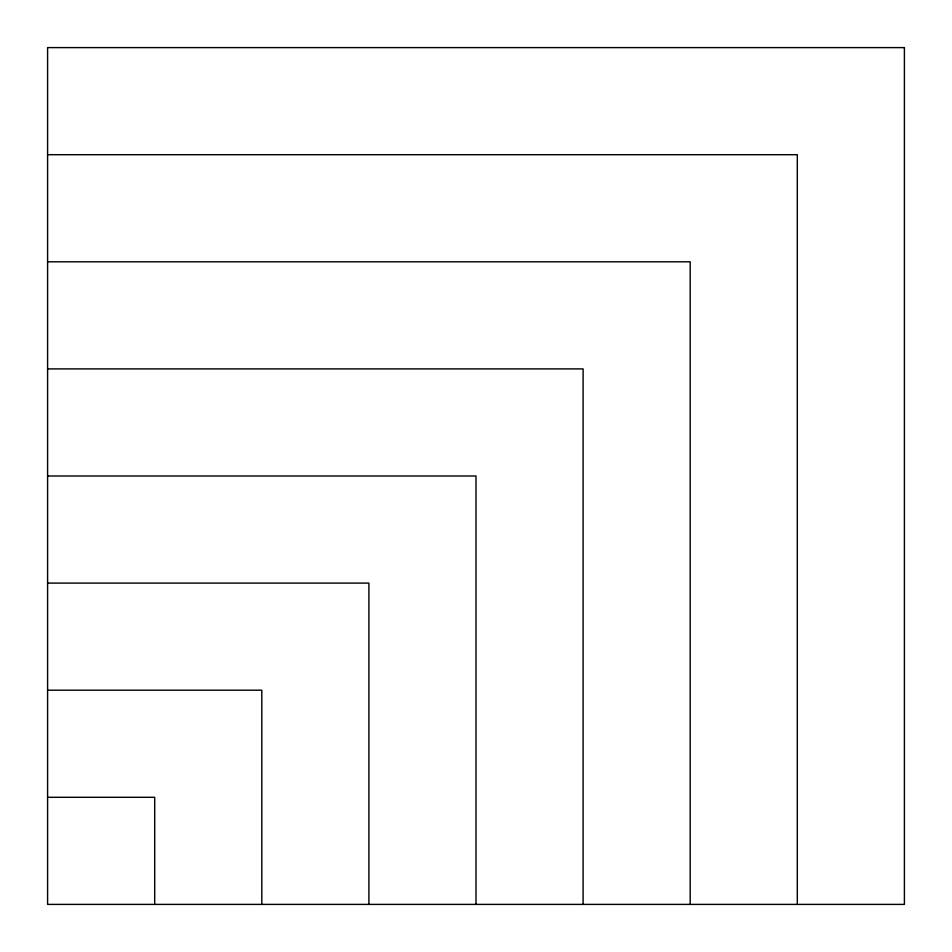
<?xml version="1.0" encoding="UTF-8"?>
<svg xmlns="http://www.w3.org/2000/svg" width="952" height="952" viewBox="0 0 952 952"><rect width="100%" height="100%" fill="white"/><g stroke="black" fill="none" stroke-linecap="round" stroke-linejoin="round"><path stroke-width="1.43" d="M47.6 154.7L797.3 154.7L797.3 904.4M47.6 261.8L690.2 261.8L690.2 904.4M47.6 368.9L583.1 368.9L583.1 904.4M47.6 476L476 476L476 904.4M47.6 583.1L368.9 583.1L368.9 904.4M47.6 690.2L261.8 690.2L261.8 904.4M47.6 797.3L154.7 797.3L154.7 904.4M904.4 47.6L47.6 47.6L47.6 904.4L904.4 904.4L904.4 47.6"/></g></svg>
